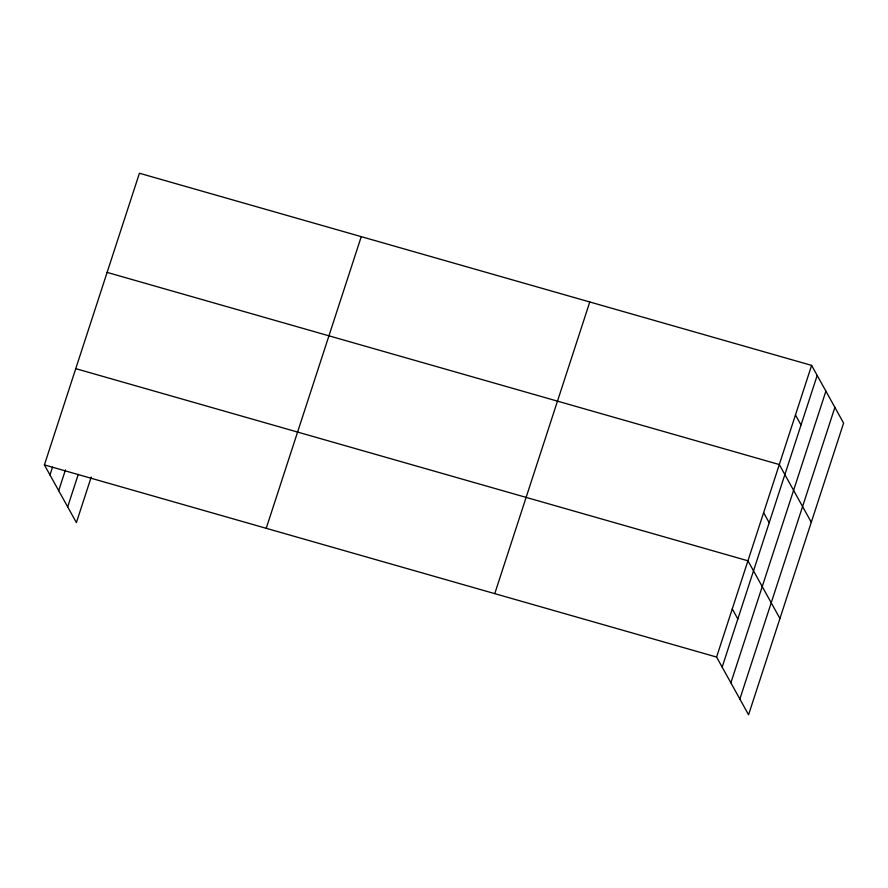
<?xml version="1.0" encoding="UTF-8"?>
<svg xmlns="http://www.w3.org/2000/svg" width="888" height="888" viewBox="0 0 888 888"><rect width="100%" height="100%" fill="white"/><g stroke="black" fill="none" stroke-linecap="round" stroke-linejoin="round"><path stroke-width="1.33" d="M44.4 464.901L139.427 173.238L811.61 365.39L843.6 423.099L748.573 714.762L716.583 657.053L44.4 464.901L76.39 522.61L91.22 477.089M49.972 474.958L52.514 467.155M58.686 490.687L65.468 469.874M67.677 506.882L78.266 474.37M266.222 528.316L361.25 236.652M494.76 593.639L589.787 301.976M716.583 657.053L811.61 365.39M722.155 667.099L817.182 375.435M730.88 682.828L825.895 391.164M739.859 699.034L834.887 407.37M107.115 272.405L779.298 464.546L811.288 522.266M75.758 368.653L747.94 560.794L779.93 618.514M795.459 414.974L801.032 425.019M763.625 512.676L769.197 522.732M732.267 608.924L737.839 618.98"/></g></svg>
